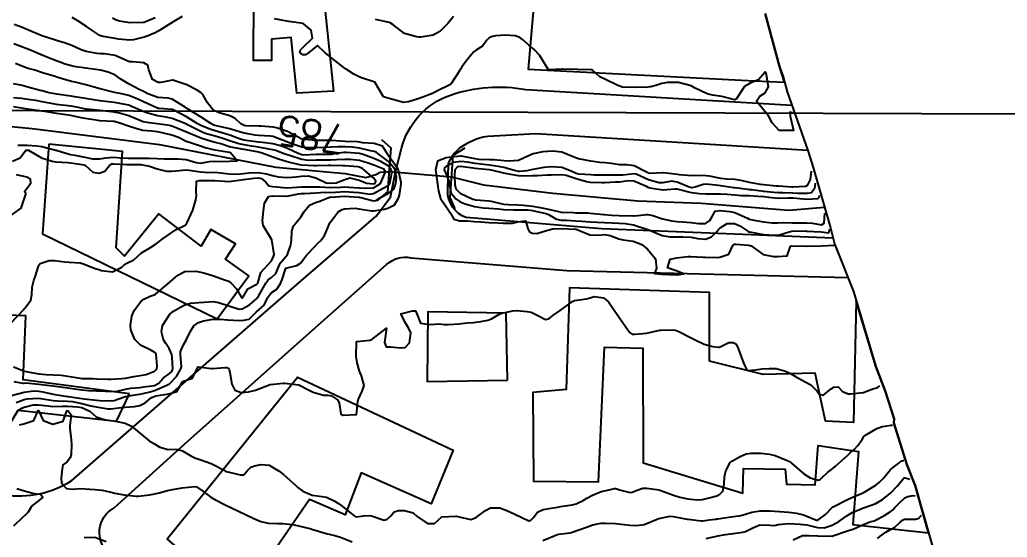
# Model space of a CAD drawing. Header units: metres. Extents: x 307586 to 320046, y 7427249 to 7434250.
# Drawn here: x 319515.8 to 319652.5, y 7428962.1 to 7429033.7 of the extents above; entities that cross this region are included whole.
import ezdxf
from ezdxf.enums import TextEntityAlignment as Align

# ---------------------------------------------------------------- set-up
doc = ezdxf.new("R2010")
doc.units = ezdxf.units.M
doc.header["$MEASUREMENT"] = 0
doc.linetypes.add('CONTINUO', pattern=[0])
for name, color, linetype in [('Area', 45, 'Continuous'), ('Cotas', 45, 'Continuous'), ('Curvas de Nivel 1m', 11, 'Continuous'), ('Curvas de Nivel 5m', 15, 'Continuous'), ('Edificações', 30, 'Continuous'), ('Hidrografia', 140, 'Continuous'), ('Pontes_Viadutos_Tubos', 190, 'Continuous'), ('TEXTO', 45, 'Continuous'), ('Vias Primárias', 230, 'Continuous')]:
    doc.layers.add(name, color=color, linetype=linetype)
doc.styles.add('Style-STANDARD', font='STANDARD.shx')

msp = doc.modelspace()

# ---------------------------------------------------------------- linework, layer by layer
at = {"layer": 'Area'}
msp.add_polyline3d([(319618.99, 7429034.54, 790.97), (319620.94, 7429027.21, 789.33), (319621.45, 7429025.76, 785.72), (319622, 7429023.71, 786.11), (319624.87, 7429015.59, 789.21), (319625.63, 7429013.23, 785.95), (319628.01, 7429004.9, 787.88), (319628.56, 7429002.67, 785.25), (319631.19, 7428996.06, 785.37), (319634.28, 7428985.7, 788.73), (319635.56, 7428982.33, 790.46), (319636.81, 7428978.43, 790.52), (319636.8, 7428977.92, 793.27), (319638.59, 7428972.15, 792.78), (319639.71, 7428969.25, 795.63), (319643.79, 7428954.93, 794.53)], dxfattribs=at)
at = {"layer": 'Curvas de Nivel 1m', "flags": 128}
for points, elevation in [([(319538.32, 7429034.11), (319537.06, 7429033.37), (319535.05, 7429032.12), (319534.57, 7429031.88), (319533.44, 7429031.42), (319533.17, 7429031.29), (319533.04, 7429031.25), (319531.58, 7429030.9), (319531.03, 7429030.86), (319529.49, 7429031.01), (319529.04, 7429031.09), (319527.13, 7429031.41), (319527.04, 7429031.43), (319526.9, 7429031.49), (319525.79, 7429032.24), (319525.06, 7429032.74), (319523.87, 7429033.53), (319523.07, 7429033.99)], 786), ([(319534.55, 7429033.92), (319533.37, 7429033.42), (319533.15, 7429033.33), (319533.06, 7429033.3), (319532.92, 7429033.28), (319531.06, 7429033.26), (319529.63, 7429033.46), (319529.07, 7429033.66), (319528.65, 7429033.89)], 787), ([(319622.78, 7429020.77), (319622.7, 7429020.81), (319622.39, 7429020.89), (319622.44, 7429020.34), (319622.9, 7429018.34), (319620.9, 7429018.36), (319619.96, 7429019.42), (319619.46, 7429020.38), (319618.93, 7429021), (319617.78, 7429022.4), (319618.25, 7429023.11), (319618.96, 7429023.54), (319619.44, 7429024.39), (319619.11, 7429026.27), (319619.06, 7429026.39), (319618.99, 7429026.46), (319618.94, 7429026.44), (319618.91, 7429026.39), (319618.04, 7429025.34), (319616.98, 7429024.93), (319616.12, 7429024.42), (319614.96, 7429022.69), (319614.79, 7429022.6), (319612.96, 7429023.05), (319611.71, 7429023.23), (319610.96, 7429023.42), (319609.22, 7429024.25), (319608.97, 7429024.39), (319608.73, 7429024.51), (319606.98, 7429025.01), (319605.41, 7429024.98), (319604.98, 7429024.92), (319604.69, 7429024.85), (319603.84, 7429024.57), (319603.15, 7429024.4), (319602.97, 7429024.38), (319602.76, 7429024.37), (319600.97, 7429024.31), (319599.23, 7429024.37), (319598.97, 7429024.43), (319598.51, 7429024.63), (319596.98, 7429025.34), (319596.1, 7429025.78), (319595.08, 7429026.68), (319594.99, 7429026.74), (319594.92, 7429026.75), (319592.99, 7429026.78), (319592.92, 7429026.78), (319590.99, 7429026.83), (319590.9, 7429026.83), (319588.99, 7429026.75), (319587.75, 7429028.76), (319587.03, 7429029.55), (319586.34, 7429030.09), (319585.6, 7429030.79), (319585.05, 7429031.24), (319584.4, 7429031.46), (319583.05, 7429031.55), (319581.68, 7429031.47), (319581.05, 7429031.31), (319580.75, 7429031.15), (319580.47, 7429030.86), (319579.88, 7429030.02), (319579.03, 7429029.5), (319578.65, 7429029.25), (319578.32, 7429028.88), (319577.76, 7429028.14), (319577, 7429027.18), (319576.9, 7429026.99), (319576.86, 7429026.89), (319576.69, 7429026.6), (319575.58, 7429024.91), (319575.26, 7429024.63), (319574.97, 7429024.47), (319573.92, 7429023.96), (319572.95, 7429023.49), (319572.57, 7429023.32), (319571.62, 7429022.96), (319570.94, 7429022.73), (319569.62, 7429022.3), (319568.94, 7429022.23), (319567.27, 7429022.68), (319566.94, 7429022.77), (319566.74, 7429022.81), (319566.17, 7429023.02), (319564.97, 7429025.04), (319562.98, 7429025.68), (319562.04, 7429026.13), (319560.99, 7429026.85), (319560.69, 7429027.09), (319559.01, 7429028.35), (319558.09, 7429029.12), (319557.03, 7429030.13), (319555.84, 7429029.15), (319555.36, 7429028.81), (319555.02, 7429028.81), (319554.6, 7429029.16), (319554.69, 7429029.5), (319555.03, 7429029.9), (319556.32, 7429031.14), (319556.15, 7429032.24), (319555.06, 7429033.16), (319553.07, 7429033.42), (319552.78, 7429033.47), (319551.07, 7429033.78)], 786), ([(319575.86, 7429034.13), (319575.07, 7429033.17), (319574.94, 7429033.04), (319574.83, 7429032.92), (319573.94, 7429032.05), (319573.05, 7429031.56), (319571.35, 7429031.27), (319571.05, 7429031.28), (319570.71, 7429031.31), (319569.05, 7429031.78), (319567.44, 7429033.01), (319567.07, 7429033.24), (319566.75, 7429033.33), (319565.07, 7429033.73)], 787), ([(319514.99, 7428983.63), (319516.24, 7428983.39), (319516.46, 7428983.41), (319516.65, 7428983.42), (319518.46, 7428983.27), (319519.98, 7428983.08), (319520.46, 7428983), (319521.09, 7428982.92), (319522.46, 7428982.76), (319523.37, 7428982.61), (319524.45, 7428982.46), (319525.34, 7428982.39), (319526.45, 7428982.32), (319527.67, 7428982.26), (319528.45, 7428982.22), (319529.29, 7428982.29), (319530.45, 7428982.54), (319531.21, 7428982.68), (319532.46, 7428982.81), (319533, 7428982.87), (319534.46, 7428983.08), (319535.07, 7428983.39), (319535.72, 7428984.13), (319536.48, 7428984.7), (319536.85, 7428985.01), (319536.99, 7428985.37), (319536.94, 7428986.93), (319536.86, 7428987.37), (319536.52, 7428988.19), (319536.04, 7428988.89), (319535.74, 7428989.38), (319535.44, 7428990.5), (319535.59, 7428991.38), (319536.58, 7428992.93), (319537.1, 7428993.36), (319538.06, 7428993.89), (319538.6, 7428994.19), (319539.47, 7428994.47), (319540.6, 7428994.53), (319541.33, 7428994.59), (319542.6, 7428994.69), (319543.35, 7428994.55), (319544.6, 7428994.13), (319546.21, 7428993.63), (319546.59, 7428993.66), (319547.6, 7428994.24), (319548.61, 7428995.07), (319548.69, 7428995.15), (319548.73, 7428995.23), (319548.89, 7428995.5), (319549.89, 7428997.21), (319550.18, 7428997.67), (319550.65, 7428998.03), (319551.27, 7428998.58), (319551.53, 7428999.19), (319551.86, 7429000), (319552.68, 7429000.97), (319552.8, 7429001.06), (319552.87, 7429001.18), (319553.33, 7429002.54), (319553.44, 7429003.17), (319553.46, 7429004.43), (319553.71, 7429005.17), (319554.18, 7429005.73), (319554.75, 7429006.45), (319555.17, 7429007.15), (319555.9, 7429008.01), (319556.77, 7429008.39), (319557.33, 7429008.57), (319558.67, 7429009.11), (319558.76, 7429009.13), (319558.78, 7429009.13), (319558.81, 7429009.13), (319560.78, 7429009.26), (319562.73, 7429009.11), (319562.78, 7429009.11), (319563.04, 7429009.06), (319564.78, 7429008.62), (319565.15, 7429008.67), (319565.66, 7429009.03), (319566.79, 7429009.64), (319567.58, 7429010.22), (319567.86, 7429011), (319567.95, 7429011.86), (319567.72, 7429013), (319566.84, 7429014.06), (319565.55, 7429015.03), (319565.16, 7429015.34), (319564.86, 7429015.44), (319564.38, 7429015.53), (319562.86, 7429015.9), (319561.82, 7429016.03), (319560.86, 7429016.07), (319559.88, 7429016.09), (319558.86, 7429016.03), (319557.99, 7429015.99), (319556.86, 7429015.97), (319555.67, 7429015.95), (319554.86, 7429016.05), (319553.6, 7429016.44), (319552.87, 7429016.75), (319552.56, 7429016.87), (319551.7, 7429017.2), (319550.88, 7429017.51), (319550.51, 7429017.58), (319548.88, 7429017.66), (319548.41, 7429017.71), (319546.88, 7429017.98), (319545.89, 7429018.27), (319544.89, 7429018.57), (319543.24, 7429018.95), (319542.89, 7429019.03), (319542.69, 7429019.1), (319542.27, 7429019.31), (319540.91, 7429020.2), (319539.04, 7429021.35), (319538.92, 7429021.42), (319538.72, 7429021.56), (319536.94, 7429022.67), (319536.37, 7429022.81), (319534.94, 7429022.92), (319533.55, 7429023.41), (319532.95, 7429023.73), (319532.34, 7429024.04), (319530.96, 7429024.74), (319529.83, 7429025.46), (319528.98, 7429026.06), (319528.04, 7429026.42), (319526.98, 7429026.69), (319526.3, 7429026.81), (319524.99, 7429026.96), (319523.3, 7429027.22), (319522.99, 7429027.29), (319522.79, 7429027.34), (319522.12, 7429027.55), (319521.28, 7429027.85), (319521, 7429027.95), (319520.39, 7429028.19), (319519, 7429028.75), (319517.06, 7429029.56), (319517.01, 7429029.58), (319516.99, 7429029.59), (319516.94, 7429029.61), (319515.02, 7429030.35)], 784), ([(319514.98, 7428985.63), (319516.48, 7428985.07), (319517.18, 7428984.9), (319518.48, 7428984.67), (319519.48, 7428984.57), (319520.48, 7428984.55), (319521.54, 7428984.48), (319522.48, 7428984.35), (319523.89, 7428984.11), (319524.47, 7428984.04), (319525.95, 7428984.02), (319526.47, 7428984.01), (319528.02, 7428983.93), (319528.47, 7428983.93), (319529.9, 7428984.02), (319530.47, 7428984.08), (319531.61, 7428984.3), (319532.48, 7428984.43), (319533.31, 7428984.58), (319534.49, 7428985.05), (319534.66, 7428985.23), (319534.78, 7428985.4), (319534.84, 7428985.74), (319534.7, 7428987.4), (319534.64, 7428987.53), (319534.52, 7428987.65), (319533.98, 7428987.94), (319532.53, 7428988.64), (319531.77, 7428989.43), (319531.21, 7428990.78), (319531.13, 7428991.43), (319531.34, 7428992.67), (319531.68, 7428993.43), (319532.05, 7428993.97), (319532.6, 7428994.7), (319532.99, 7428995.03), (319533.88, 7428995.41), (319534.43, 7428995.59), (319534.62, 7428995.69), (319536.58, 7428997.37), (319536.63, 7428997.42), (319537.69, 7428998.31), (319538.65, 7428998.82), (319540.2, 7428998.88), (319540.65, 7428998.8), (319541.31, 7428998.65), (319542.64, 7428998.24), (319544.3, 7428997.62), (319544.64, 7428997.53), (319544.82, 7428997.46), (319545.05, 7428997.27), (319545.81, 7428996.44), (319546.49, 7428995.25), (319546.61, 7428995.18), (319546.67, 7428995.19), (319546.71, 7428995.25), (319547.4, 7428996.46), (319548.63, 7428997.07), (319548.75, 7428997.23), (319549.2, 7428998.68), (319549.63, 7428999.22), (319550.67, 7429000.31), (319550.95, 7429000.93), (319551.01, 7429001.2), (319550.7, 7429003.2), (319549.53, 7429005.22), (319549.41, 7429005.89), (319549.55, 7429007.22), (319549.68, 7429008.31), (319550.27, 7429009.21), (319550.78, 7429009.29), (319552.72, 7429009.25), (319552.78, 7429009.25), (319554.38, 7429009.57), (319554.79, 7429009.61), (319555.25, 7429009.62), (319556.79, 7429009.72), (319558.11, 7429009.8), (319558.79, 7429009.79), (319559.52, 7429009.82), (319560.79, 7429009.9), (319562.02, 7429009.83), (319562.79, 7429009.75), (319564.28, 7429009.55), (319564.79, 7429009.63), (319566.13, 7429010.35), (319566.8, 7429010.72), (319566.96, 7429010.85), (319567.03, 7429011.01), (319567.32, 7429012.5), (319567.23, 7429013.01), (319566.83, 7429013.47), (319565.78, 7429014.08), (319564.84, 7429014.47), (319563.36, 7429015.05), (319562.85, 7429015.17), (319561.06, 7429015.29), (319560.86, 7429015.31), (319560.65, 7429015.3), (319559.37, 7429015.1), (319558.93, 7429015.03), (319558.85, 7429015.03), (319556.97, 7429015.01), (319556.85, 7429015.01), (319555.05, 7429014.95), (319554.85, 7429014.98), (319554.36, 7429015.16), (319552.86, 7429015.85), (319551.9, 7429016.23), (319550.87, 7429016.5), (319549.41, 7429016.68), (319548.87, 7429016.74), (319547.15, 7429016.97), (319546.87, 7429017.01), (319546.67, 7429017.05), (319546.09, 7429017.26), (319544.88, 7429017.72), (319544.26, 7429017.91), (319542.88, 7429018.29), (319542.11, 7429018.54), (319540.89, 7429019.06), (319540.39, 7429019.34), (319538.91, 7429020.23), (319537.07, 7429021.22), (319536.92, 7429021.26), (319535.16, 7429021.4), (319534.94, 7429021.41), (319534.9, 7429021.42), (319532.93, 7429022.3), (319532.18, 7429022.67), (319530.94, 7429023.18), (319529.74, 7429023.46), (319528.95, 7429023.61), (319528.75, 7429023.66), (319526.95, 7429024.13), (319526.11, 7429024.34), (319524.96, 7429024.67), (319523.48, 7429025.02), (319522.97, 7429025.14), (319521.55, 7429025.56), (319521.11, 7429025.7), (319520.97, 7429025.74), (319520.73, 7429025.82), (319518.98, 7429026.35), (319517.9, 7429026.68), (319516.99, 7429026.94), (319516.48, 7429027.11), (319515.26, 7429027.64)], 783), ([(319514.56, 7428991.64), (319516.42, 7428993.61), (319516.5, 7428993.7), (319516.59, 7428993.79), (319517.34, 7428994.87), (319517.49, 7428995.6), (319517.55, 7428996.68), (319517.77, 7428997.6), (319518.01, 7428998.23), (319518.42, 7428999.59), (319518.49, 7428999.76), (319518.66, 7428999.94), (319519.89, 7429000.35), (319520.66, 7429000.35), (319522.02, 7429000.19), (319522.66, 7429000.14), (319524.17, 7429000.02), (319524.66, 7428999.92), (319525.67, 7428999.5), (319526.38, 7428999.22), (319526.65, 7428999.16), (319527.13, 7428999), (319528.65, 7428998.8), (319529.97, 7428999.45), (319530.31, 7428999.79), (319530.66, 7429000), (319531.63, 7429000.47), (319532.68, 7429001.42), (319533.93, 7429002.17), (319534.7, 7429002.66), (319535.68, 7429003.39), (319536.25, 7429003.84), (319536.71, 7429004.16), (319537.46, 7429004.63), (319538.73, 7429005.27), (319538.79, 7429005.3), (319538.84, 7429005.35), (319538.99, 7429005.6), (319539.78, 7429007.33), (319540.21, 7429008.77), (319540.28, 7429009.33), (319540.22, 7429009.88), (319540.3, 7429011.34), (319540.71, 7429011.42), (319540.8, 7429011.41), (319540.89, 7429011.41), (319542.8, 7429011.44), (319544.79, 7429011.29), (319546.81, 7429011.57), (319548.28, 7429011.76), (319548.81, 7429011.79), (319549.28, 7429011.7), (319549.88, 7429011.21), (319550.3, 7429010.7), (319550.8, 7429010.6), (319551.42, 7429010.57), (319552.8, 7429010.44), (319553.5, 7429010.47), (319554.8, 7429010.55), (319556.2, 7429010.54), (319556.8, 7429010.57), (319557.36, 7429010.56), (319558.8, 7429010.46), (319560.22, 7429010.51), (319560.8, 7429010.54), (319561.35, 7429010.52), (319562.8, 7429010.42), (319563.5, 7429010.35), (319564.8, 7429010.43), (319565.73, 7429011.03), (319566.44, 7429012.64), (319566.2, 7429013.02), (319564.83, 7429013.55), (319564.03, 7429013.85), (319562.84, 7429014.19), (319561.57, 7429014.36), (319560.84, 7429014.36), (319559.66, 7429014.28), (319558.84, 7429014.26), (319557.7, 7429014.26), (319556.84, 7429014.24), (319555.77, 7429014.22), (319554.84, 7429014.33), (319553.16, 7429014.87), (319552.85, 7429014.98), (319552.29, 7429015.19), (319551.24, 7429015.59), (319550.86, 7429015.69), (319550.29, 7429015.79), (319548.86, 7429016.03), (319547.91, 7429016.19), (319546.86, 7429016.36), (319546.12, 7429016.51), (319544.87, 7429016.91), (319543.8, 7429017.29), (319542.88, 7429017.57), (319541.5, 7429017.94), (319540.88, 7429018.19), (319539.15, 7429019.09), (319538.89, 7429019.21), (319538.57, 7429019.35), (319536.9, 7429020.02), (319536.09, 7429020.2), (319534.91, 7429020.4), (319533.57, 7429020.76), (319532.92, 7429020.97), (319531.83, 7429021.44), (319531.22, 7429021.74), (319530.93, 7429021.85), (319530.42, 7429021.96), (319528.93, 7429022.21), (319528.09, 7429022.32), (319526.93, 7429022.45), (319526.01, 7429022.58), (319524.94, 7429022.78), (319523.45, 7429023.03), (319522.94, 7429023.1), (319522.55, 7429023.16), (319520.94, 7429023.38), (319519.85, 7429023.58), (319518.95, 7429023.82), (319518.64, 7429023.9), (319516.95, 7429024.35), (319515.97, 7429024.62), (319514.96, 7429024.8)], 782), ([(319514.83, 7429014.1), (319515.89, 7429014.57), (319516.66, 7429015.61), (319516.85, 7429015.63), (319517.02, 7429015.61), (319518.84, 7429014.59), (319520.29, 7429014.12), (319520.83, 7429014.02), (319522.48, 7429013.9), (319522.83, 7429013.86), (319524.77, 7429013.58), (319524.82, 7429013.56), (319524.92, 7429013.52), (319525.92, 7429012.6), (319526.81, 7429012.44), (319527.59, 7429012.71), (319528.18, 7429013.48), (319528.58, 7429013.72), (319528.83, 7429013.75), (319530.63, 7429013.64), (319530.83, 7429013.64), (319532.62, 7429013.63), (319532.83, 7429013.62), (319533.77, 7429013.41), (319534.82, 7429013.04), (319536.14, 7429012.71), (319536.82, 7429012.71), (319537.41, 7429012.77), (319538.82, 7429012.91), (319539.29, 7429012.88), (319540.82, 7429012.61), (319542.06, 7429012.56), (319542.82, 7429012.57), (319543.61, 7429012.5), (319544.81, 7429012.35), (319545.87, 7429012.32), (319546.81, 7429012.41), (319547.57, 7429012.49), (319548.82, 7429012.53), (319549.96, 7429012.37), (319550.81, 7429012.12), (319551.58, 7429011.96), (319552.81, 7429011.84), (319554.06, 7429011.92), (319554.81, 7429012.05), (319555.75, 7429012.08), (319556.81, 7429011.82), (319558.24, 7429011.12), (319558.8, 7429011.04), (319559.62, 7429011.1), (319560.81, 7429011.56), (319561.52, 7429011.78), (319562.81, 7429011.5), (319563.84, 7429011.05), (319564.8, 7429010.95), (319565, 7429011.04), (319565.09, 7429011.32), (319564.81, 7429011.77), (319563.29, 7429013.06), (319562.83, 7429013.26), (319562.59, 7429013.3), (319560.83, 7429013.45), (319560.47, 7429013.46), (319558.83, 7429013.5), (319558.44, 7429013.5), (319556.83, 7429013.46), (319556.5, 7429013.46), (319554.83, 7429013.56), (319554.36, 7429013.63), (319552.84, 7429014.02), (319551.64, 7429014.4), (319550.85, 7429014.68), (319549.35, 7429015.23), (319548.85, 7429015.35), (319548.7, 7429015.38), (319546.86, 7429015.71), (319545.52, 7429015.93), (319544.86, 7429016.1), (319543.66, 7429016.5), (319542.87, 7429016.69), (319542.37, 7429016.81), (319540.87, 7429017.3), (319540.79, 7429017.33), (319538.88, 7429018.13), (319537.57, 7429018.68), (319536.89, 7429018.94), (319536.54, 7429019.02), (319534.89, 7429019.26), (319533.75, 7429019.41), (319532.89, 7429019.56), (319532.69, 7429019.63), (319530.91, 7429020.37), (319529.63, 7429020.74), (319528.91, 7429020.88), (319527.32, 7429021.08), (319526.92, 7429021.12), (319525.15, 7429021.29), (319524.92, 7429021.32), (319523.94, 7429021.53), (319522.92, 7429021.71), (319521.27, 7429021.91), (319520.93, 7429021.96), (319520.46, 7429022.04), (319518.93, 7429022.33), (319518.05, 7429022.48), (319516.93, 7429022.65), (319516.07, 7429022.76), (319514.94, 7429022.89)], 781), ([(319625.9, 7429011.04), (319625.8, 7429010.33), (319625.37, 7429009.74), (319624.8, 7429009.61), (319623.5, 7429009.63), (319622.8, 7429009.68), (319621.44, 7429009.71), (319620.8, 7429009.72), (319620.18, 7429009.75), (319618.8, 7429009.92), (319617.07, 7429010.14), (319616.8, 7429010.16), (319616.56, 7429010.17), (319614.8, 7429010.42), (319614.65, 7429010.44), (319612.81, 7429010.71), (319612.52, 7429010.75), (319610.81, 7429010.94), (319610.39, 7429010.9), (319609.3, 7429010.5), (319608.8, 7429010.43), (319608.46, 7429010.51), (319606.81, 7429011.22), (319606.03, 7429011.32), (319604.81, 7429011.11), (319604.26, 7429011.12), (319602.82, 7429011.54), (319601.14, 7429012.29), (319600.83, 7429012.36), (319599.26, 7429012.19), (319598.83, 7429012.15), (319597.32, 7429012.15), (319596.83, 7429012.15), (319595.32, 7429012.18), (319594.83, 7429012.2), (319593.2, 7429012.32), (319592.83, 7429012.41), (319592.11, 7429012.71), (319590.84, 7429013.24), (319589.43, 7429013.33), (319588.84, 7429013.29), (319588.34, 7429013.25), (319586.83, 7429012.96), (319585.98, 7429012.78), (319584.97, 7429012.66), (319584.83, 7429012.67), (319584.27, 7429012.81), (319582.83, 7429013.23), (319582.32, 7429013.33), (319580.83, 7429013.57), (319580.05, 7429013.64), (319578.84, 7429013.77), (319577.77, 7429013.95), (319576.84, 7429014.06), (319575.84, 7429013.9), (319574.83, 7429013.36), (319574.58, 7429013.17), (319574.55, 7429012.92), (319574.82, 7429012.3), (319575.21, 7429011.32), (319575.26, 7429010.91), (319575.54, 7429009.66), (319576.15, 7429008.9), (319576.78, 7429008.48), (319577.45, 7429008.21), (319578.77, 7429007.84), (319579.96, 7429007.66), (319580.76, 7429007.62), (319582.09, 7429007.5), (319582.76, 7429007.43), (319584.18, 7429007.39), (319584.76, 7429007.39), (319586.16, 7429007.38), (319586.76, 7429007.3), (319588.64, 7429006.87), (319588.75, 7429006.84), (319588.98, 7429006.75), (319590.09, 7429006.07), (319590.75, 7429005.95), (319591.53, 7429005.93), (319592.74, 7429005.86), (319593.62, 7429005.81), (319594.74, 7429005.73), (319595.75, 7429005.67), (319596.74, 7429005.64), (319597.8, 7429005.58), (319598.74, 7429005.52), (319599.61, 7429005.48), (319600.74, 7429005.31), (319602.6, 7429004.71), (319602.73, 7429004.67), (319602.97, 7429004.58), (319604.73, 7429003.82), (319605.81, 7429003.63), (319606.72, 7429003.65), (319607.59, 7429003.65), (319608.72, 7429003.58), (319609.64, 7429003.42), (319610.72, 7429003.31), (319611.55, 7429003.65), (319612.38, 7429004.46), (319612.54, 7429004.66), (319612.74, 7429004.87), (319613.73, 7429005.46), (319614.74, 7429005.46), (319615.46, 7429005.15), (319616.59, 7429004.41), (319616.67, 7429004.35), (319616.73, 7429004.33), (319616.83, 7429004.31), (319618.73, 7429003.95), (319620.22, 7429003.86), (319620.73, 7429003.88), (319621.12, 7429003.96), (319622.31, 7429004.34), (319622.65, 7429004.43), (319622.73, 7429004.43), (319624.61, 7429004.45), (319624.73, 7429004.44), (319626.71, 7429004.31), (319626.73, 7429004.31), (319627.77, 7429004.2), (319627.92, 7429004.74)], 784), ([(319626.44, 7429009.34), (319626.41, 7429009.07), (319626.2, 7429008.89), (319624.79, 7429008.8), (319624.29, 7429008.83), (319622.79, 7429008.99), (319622.13, 7429009), (319620.79, 7429008.95), (319619.48, 7429009.07), (319618.79, 7429009.16), (319617.95, 7429009.24), (319616.79, 7429009.29), (319615.68, 7429009.32), (319614.79, 7429009.41), (319613.73, 7429009.51), (319612.79, 7429009.56), (319611.72, 7429009.54), (319610.79, 7429009.55), (319609.9, 7429009.6), (319608.79, 7429009.71), (319607.18, 7429010.15), (319606.8, 7429010.24), (319606.47, 7429010.21), (319604.8, 7429010.08), (319603, 7429010.38), (319602.8, 7429010.46), (319602.57, 7429010.58), (319600.81, 7429011.35), (319600.02, 7429011.4), (319598.81, 7429011.22), (319598.27, 7429011.18), (319596.81, 7429011.1), (319596.37, 7429011.1), (319594.81, 7429011.15), (319594.25, 7429011.25), (319592.82, 7429011.68), (319591.42, 7429012.12), (319590.83, 7429012.21), (319589.39, 7429012.17), (319588.82, 7429012.15), (319587.49, 7429012.1), (319586.82, 7429012.08), (319585.59, 7429012.02), (319584.82, 7429012.08), (319583.28, 7429012.36), (319582.82, 7429012.45), (319581.09, 7429012.84), (319580.82, 7429012.89), (319580.76, 7429012.9), (319578.83, 7429013.09), (319578.57, 7429013.13), (319576.83, 7429013.39), (319576.4, 7429013.33), (319576.01, 7429012.9), (319576, 7429012.09), (319576.01, 7429010.9), (319576.15, 7429010.26), (319576.79, 7429009.69), (319578.53, 7429008.87), (319578.78, 7429008.78), (319578.89, 7429008.76), (319580.78, 7429008.6), (319581.07, 7429008.55), (319582.77, 7429008.18), (319583.48, 7429008.1), (319584.77, 7429008.06), (319585.54, 7429008.02), (319586.77, 7429007.88), (319587.83, 7429007.7), (319588.76, 7429007.53), (319590.36, 7429007.13), (319590.76, 7429007.06), (319592.47, 7429006.99), (319592.76, 7429006.98), (319594.5, 7429006.94), (319594.76, 7429006.93), (319596.67, 7429006.73), (319596.75, 7429006.73), (319597.72, 7429006.64), (319598.75, 7429006.58), (319600.7, 7429006.54), (319600.75, 7429006.54), (319600.82, 7429006.53), (319601.35, 7429006.59), (319602.58, 7429006.75), (319602.76, 7429006.75), (319603.42, 7429006.57), (319604.75, 7429006.12), (319606.04, 7429005.83), (319606.75, 7429005.76), (319607.55, 7429005.72), (319608.74, 7429005.62), (319609.74, 7429005.49), (319610.74, 7429005.5), (319611.34, 7429005.88), (319611.66, 7429006.47), (319612.05, 7429007.19), (319612.77, 7429007.28), (319614.07, 7429007.14), (319614.76, 7429007), (319616.13, 7429006.42), (319616.54, 7429006.2), (319616.75, 7429006.09), (319617.18, 7429005.97), (319618.75, 7429005.7), (319619.94, 7429005.57), (319620.75, 7429005.59), (319621.46, 7429005.64), (319622.75, 7429005.59), (319623.52, 7429005.56), (319624.75, 7429005.56), (319625.54, 7429005.51), (319626.75, 7429005.32), (319627.12, 7429005.55), (319627.22, 7429006.93)], 783), ([(319514.74, 7429006.66), (319516.01, 7429007.62), (319516.68, 7429009.52), (319516.66, 7429009.61), (319516.48, 7429009.91), (319516.78, 7429010.26), (319517.35, 7429011.05), (319517.3, 7429011.61), (319516.81, 7429011.9), (319515.39, 7429012.21)], 781), ([(319515.34, 7428980.71), (319516.44, 7428981.14), (319516.83, 7428981.21), (319518.44, 7428981.3), (319518.76, 7428981.26), (319520.43, 7428980.97), (319521.06, 7428980.93), (319522.43, 7428980.88), (319523.14, 7428980.83), (319524.43, 7428980.59), (319525.66, 7428980.27), (319526.42, 7428980.1), (319528.05, 7428979.85), (319528.42, 7428979.83), (319529.86, 7428980.01), (319530.42, 7428980.08), (319531.69, 7428980.16), (319532.43, 7428980.28), (319533.2, 7428980.65), (319534.08, 7428981.4), (319534.34, 7428981.51), (319534.44, 7428981.54), (319534.66, 7428981.62), (319536.45, 7428981.91), (319537.58, 7428982.23), (319538.21, 7428983.35), (319538.3, 7428983.52), (319538.47, 7428983.65), (319539.71, 7428984.09), (319540.32, 7428985.32), (319540.5, 7428985.66), (319542.38, 7428985.42), (319542.49, 7428985.4), (319544.23, 7428985.55), (319544.5, 7428985.55), (319544.69, 7428985.47), (319544.81, 7428985.28), (319544.91, 7428984.86), (319545.19, 7428983.27), (319545.61, 7428982.42), (319546.45, 7428982.11), (319547.48, 7428982.21), (319548.45, 7428982.41), (319550.46, 7428983.2), (319552.27, 7428983.37), (319552.47, 7428983.37), (319554.46, 7428983.16), (319555.78, 7428982.46), (319556.45, 7428982.15), (319557.84, 7428981.72), (319558.45, 7428981.71), (319558.98, 7428981.64), (319559.78, 7428981.09), (319560.01, 7428980.66), (319560.27, 7428979.08), (319560.42, 7428978.97), (319560.55, 7428978.95), (319562.42, 7428979.06), (319562.63, 7428980.87), (319562.66, 7428981.06), (319563.21, 7428982.3), (319563.5, 7428983.05), (319563.12, 7428984.41), (319562.82, 7428985.06), (319562.5, 7428986.19), (319562.39, 7428987.06), (319562.39, 7428987.18), (319562.42, 7428989.06), (319562.47, 7428989.14), (319562.54, 7428989.17), (319564.26, 7428989.33), (319564.55, 7428989.43), (319566.56, 7428991.01), (319566.29, 7428989.01), (319566.53, 7428988.42), (319567.13, 7428988.41), (319568.53, 7428988.27), (319569.18, 7428988.33), (319569.74, 7428988.97), (319569.93, 7428990.34), (319569.69, 7428990.97), (319569.24, 7428991.65), (319568.58, 7428992.99), (319570.17, 7428993.38), (319570.59, 7428993.38), (319570.77, 7428992.96), (319571.29, 7428991.67), (319572.57, 7428991.5), (319573.91, 7428991.58), (319574.57, 7428991.52), (319575.15, 7428991.49), (319576.57, 7428991.59), (319577.73, 7428991.72), (319578.57, 7428991.79), (319579.63, 7428991.91), (319580.58, 7428992.09), (319581.11, 7428992.3), (319582.02, 7428992.83), (319582.39, 7428993.02), (319582.59, 7428993.07), (319584, 7428993.4), (319584.59, 7428993.44), (319586.06, 7428993.31), (319586.59, 7428993.22), (319587.5, 7428992.76), (319588.58, 7428992.2), (319589.05, 7428992.28), (319589.61, 7428992.73), (319590.6, 7428993.44), (319592.33, 7428994.7), (319592.51, 7428994.8), (319592.61, 7428994.83), (319594.24, 7428995.06), (319594.62, 7428995.16), (319595.31, 7428995.36), (319596.62, 7428995.21), (319597.31, 7428994.64), (319598.59, 7428992.76), (319598.64, 7428992.68), (319598.68, 7428992.63), (319598.9, 7428992.31), (319600.08, 7428990.61), (319600.3, 7428990.34), (319600.56, 7428990.18), (319600.99, 7428990.16), (319602.56, 7428990.32), (319602.78, 7428990.36), (319603.76, 7428990.57), (319604.42, 7428990.71), (319604.57, 7428990.73), (319606.31, 7428990.79), (319606.57, 7428990.73), (319607.05, 7428990.53), (319608.56, 7428989.76), (319609.37, 7428989.32), (319610.55, 7428988.79), (319611.75, 7428988.47), (319612.54, 7428988.37), (319612.63, 7428988.37), (319612.83, 7428988.46), (319613.97, 7428989.03), (319614.55, 7428989.03), (319614.94, 7428988.83), (319615.17, 7428988.43), (319615.5, 7428987.45), (319615.9, 7428986.42), (319616.05, 7428985.96), (319616.5, 7428985.13), (319617.65, 7428985.25), (319618.5, 7428985.35), (319619.54, 7428985.41), (319620.5, 7428985.4), (319621.79, 7428985.05), (319622.5, 7428984.74), (319623.17, 7428984.33), (319624.49, 7428983.55), (319625.31, 7428983.14), (319626.15, 7428982.29), (319626.47, 7428981.86), (319627.04, 7428981.71), (319627.7, 7428982.28), (319628.13, 7428982.62), (319628.48, 7428982.85), (319629.1, 7428982.88), (319629.66, 7428982.25), (319630.47, 7428981.91), (319630.8, 7428981.9), (319632.47, 7428982.09), (319632.58, 7428982.11), (319632.92, 7428982.22), (319634.03, 7428982.65), (319634.48, 7428982.76), (319634.86, 7428983.04)], 786), ([(319515.62, 7428979.62), (319516.11, 7428979.92), (319516.42, 7428980.05), (319517.66, 7428980.37), (319518.43, 7428980.41), (319519.75, 7428980.24), (319520.42, 7428980.18), (319521.75, 7428980.22), (319522.42, 7428980.22), (319523.83, 7428980.12), (319524.42, 7428980), (319525.53, 7428979.5), (319526, 7428979.08), (319526.41, 7428978.73), (319527.5, 7428978.38), (319528.4, 7428978.2), (319529.07, 7428978.13), (319530.4, 7428977.87), (319531.31, 7428977.43), (319532.38, 7428976.51), (319533.75, 7428975.41), (319534.37, 7428975.02), (319535.2, 7428974.55), (319536.36, 7428974.23), (319537.44, 7428974.27), (319538.35, 7428974.01), (319539.51, 7428973.33), (319540.07, 7428973.06), (319540.34, 7428972.96), (319540.87, 7428972.78), (319542.33, 7428972.27), (319544.22, 7428971.28), (319544.32, 7428971.22), (319544.43, 7428971.17), (319546.31, 7428970.7), (319546.85, 7428970.71), (319547.29, 7428971.24), (319547.79, 7428971.78), (319548.33, 7428971.95), (319549.24, 7428972.13), (319550.33, 7428972.04), (319551.74, 7428971.19), (319552.32, 7428970.73), (319554.07, 7428969.16), (319554.3, 7428968.96), (319555, 7428968.44), (319556.28, 7428967.89), (319557.68, 7428967.72), (319558.28, 7428967.59), (319559.35, 7428967.09), (319559.93, 7428966.74), (319560.27, 7428966.5), (319562.05, 7428965.06), (319562.25, 7428964.92), (319562.43, 7428964.88), (319563.41, 7428965.04), (319564.25, 7428965.09), (319564.49, 7428965.03), (319566.24, 7428964.43), (319566.69, 7428964.56), (319567.11, 7428965), (319567.66, 7428965.6), (319568.26, 7428965.76), (319569.07, 7428965.79), (319570.26, 7428965.43), (319570.8, 7428964.95), (319572.24, 7428963.99), (319573.2, 7428963.97), (319574.25, 7428964.91), (319576.16, 7428964.99), (319576.25, 7428964.99), (319576.61, 7428964.89), (319578.25, 7428964.54), (319578.52, 7428964.6), (319579.02, 7428964.86), (319580.26, 7428965.75), (319580.96, 7428966.13), (319582.27, 7428966.12), (319583.21, 7428965.75), (319584.26, 7428965.29), (319585.29, 7428964.78), (319586.25, 7428964.36), (319586.57, 7428964.44), (319586.86, 7428964.76), (319587.49, 7428965.53), (319588.26, 7428965.89), (319589.66, 7428966.13), (319590.27, 7428966.25), (319590.66, 7428966.32), (319592.27, 7428966.55), (319592.84, 7428966.69), (319593.79, 7428967.17), (319594.28, 7428967.46), (319595.08, 7428967.88), (319596.3, 7428968.41), (319596.49, 7428968.46), (319597.4, 7428968.64), (319598.14, 7428968.8), (319598.3, 7428968.8), (319598.43, 7428968.76), (319598.82, 7428968.62), (319600.3, 7428968.27), (319600.59, 7428968.3), (319601.27, 7428968.59), (319602.03, 7428968.86), (319602.31, 7428968.88), (319602.58, 7428968.85), (319604.3, 7428968.62), (319604.52, 7428968.55), (319606.29, 7428967.89), (319607.18, 7428967.63), (319608.29, 7428967.38), (319609.55, 7428967.23), (319610.29, 7428967.31), (319611.22, 7428967.54), (319612.29, 7428967.82), (319612.72, 7428968.03), (319613.12, 7428968.45), (319613.31, 7428969.44), (319613.37, 7428970.44), (319613.52, 7428971.26), (319614.14, 7428972.43), (319614.35, 7428972.61), (319615.53, 7428973.25), (319616.36, 7428973.61), (319617.05, 7428973.72), (319618.37, 7428973.68), (319619.56, 7428973.57), (319620.36, 7428973.39), (319621.95, 7428972.75), (319622.36, 7428972.57), (319622.49, 7428972.47), (319622.63, 7428972.34), (319624.33, 7428970.85), (319625.21, 7428970.3), (319626.32, 7428969.95), (319626.57, 7428970.04), (319626.82, 7428970.29), (319627.6, 7428971.01), (319628.34, 7428971.6), (319628.72, 7428971.9), (319629.12, 7428972.26), (319630.36, 7428973.4), (319630.8, 7428973.8), (319631.28, 7428974.23), (319631.82, 7428974.78), (319632.39, 7428975.58), (319632.63, 7428975.99), (319632.85, 7428976.21), (319634.41, 7428977.12), (319635.21, 7428977.39), (319636.42, 7428977.59), (319636.61, 7428977.58)], 787), ([(319515.79, 7428977.62), (319516.39, 7428977.77), (319517.78, 7428978.21), (319518.39, 7428979.59), (319518.44, 7428979.59), (319519.06, 7428978.24), (319520.39, 7428977.71), (319521.84, 7428978.11), (319522.35, 7428979.54), (319522.4, 7428979.55), (319522.54, 7428979.54), (319522.95, 7428978.99), (319522.77, 7428977.54), (319522.75, 7428977.17), (319522.96, 7428975.53), (319523, 7428974.89), (319522.95, 7428973.53), (319522.82, 7428973.05), (319522.33, 7428972.45), (319521.79, 7428972.09), (319521.7, 7428971.55), (319521.55, 7428970.3), (319521.62, 7428969.55), (319522.29, 7428968.8), (319523.1, 7428968.71), (319524.29, 7428968.82), (319525.52, 7428968.74), (319526.28, 7428968.66), (319527.2, 7428968.57), (319528.28, 7428968.35), (319528.98, 7428968.16), (319530.28, 7428967.94), (319531.94, 7428967.76), (319532.28, 7428967.76), (319533.76, 7428967.92), (319534.28, 7428968.01), (319535.11, 7428968.22), (319536.28, 7428968.52), (319536.97, 7428968.68), (319538.29, 7428968.9), (319540.04, 7428969.07), (319540.29, 7428969.02), (319541.17, 7428968.42), (319542.28, 7428967.61), (319542.8, 7428967.29), (319544.27, 7428966.57), (319545.14, 7428966.15), (319546.26, 7428965.59), (319546.98, 7428965.24), (319548.24, 7428964.65), (319549.2, 7428964.26), (319550.24, 7428964.02), (319551.43, 7428963.99), (319552.23, 7428963.99), (319553.57, 7428963.83), (319554.23, 7428963.68), (319556.13, 7428963.22), (319556.22, 7428963.19), (319556.39, 7428963.13), (319558.22, 7428962.58), (319559.41, 7428962.29), (319560.21, 7428962.07), (319561.84, 7428961.43)], 788), ([(319588.21, 7428961.63), (319589.76, 7428962.27), (319590.22, 7428962.43), (319590.44, 7428962.49), (319591.95, 7428962.7), (319592.2, 7428962.73), (319592.23, 7428962.74), (319592.29, 7428962.76), (319594.24, 7428963.45), (319595.13, 7428963.77), (319596.25, 7428964.01), (319596.86, 7428964.03), (319598.25, 7428963.99), (319599.47, 7428963.84), (319600.24, 7428963.73), (319601.17, 7428963.67), (319602.25, 7428963.82), (319604.02, 7428964.55), (319604.25, 7428964.64), (319605.82, 7428964.97), (319606.26, 7428964.94), (319608.19, 7428964.57), (319608.25, 7428964.56), (319608.3, 7428964.55), (319608.71, 7428964.5), (319610.11, 7428964.34), (319610.25, 7428964.34), (319610.37, 7428964.36), (319611.23, 7428964.47), (319612.13, 7428964.59), (319612.25, 7428964.6), (319612.42, 7428964.63), (319614.26, 7428964.9), (319615.59, 7428965.08), (319616.26, 7428965.24), (319617.15, 7428965.52), (319618.27, 7428965.7), (319619.59, 7428965.7), (319620.27, 7428965.67), (319620.97, 7428965.65), (319622.26, 7428965.54), (319623.33, 7428965.39), (319624.26, 7428965.16), (319626.1, 7428964.44), (319626.25, 7428964.44), (319627.34, 7428965.2), (319628.27, 7428966.19), (319628.37, 7428966.27), (319630.29, 7428967.26), (319630.96, 7428967.57), (319632.3, 7428968.11), (319632.53, 7428968.22), (319634.31, 7428969.29), (319634.82, 7428969.68), (319635.31, 7428970.18), (319635.75, 7428970.75), (319636.34, 7428971.46), (319636.73, 7428971.78), (319637.3, 7428972.16), (319637.9, 7428972.62), (319638.09, 7428972.7), (319638.18, 7428972.69)], 788), ([(319610.79, 7428961.91), (319612.23, 7428962.22), (319612.43, 7428962.26), (319613.49, 7428962.44), (319614.23, 7428962.55), (319615.89, 7428962.76), (319616.24, 7428962.85), (319617.27, 7428963.37), (319618.25, 7428963.8), (319619.6, 7428963.73), (319620.25, 7428963.71), (319620.79, 7428963.81), (319622.25, 7428963.96), (319623.8, 7428963.87), (319624.25, 7428963.85), (319624.76, 7428963.79), (319626.24, 7428963.41), (319627.14, 7428963.39), (319628.25, 7428963.76), (319629.16, 7428964.26), (319630.26, 7428965.02), (319631.03, 7428965.47), (319632.28, 7428966.02), (319632.43, 7428966.07), (319632.88, 7428966.21), (319634.29, 7428966.73), (319635.21, 7428967.27), (319636.3, 7428968.17), (319637.28, 7428969.2), (319638.09, 7428970.15), (319638.2, 7428970.27), (319638.33, 7428970.3), (319639.01, 7428970.1)], 789), ([(319515.01, 7428963.63), (319516.24, 7428964.85), (319516.65, 7428965.2), (319517.05, 7428965.6), (319517.5, 7428966.36), (319518.27, 7428966.99), (319519, 7428967.58), (319518.68, 7428967.99), (319518.28, 7428968.05), (319517.8, 7428968.07), (319516.28, 7428968.5), (319515.44, 7428968.78)], 788), ([(319634.52, 7428961.9), (319634.86, 7428962.18), (319635.66, 7428962.75), (319636.24, 7428963.07), (319636.93, 7428963.48), (319637.66, 7428964.16), (319637.96, 7428964.45), (319638.26, 7428964.59), (319639.83, 7428964.55), (319640.26, 7428964.7), (319640.6, 7428965.13)], 791), ([(319524.73, 7428962.04), (319526.21, 7428962.07), (319527.79, 7428961.47)], 789)]:
    msp.add_lwpolyline(points, dxfattribs=dict(at, elevation=elevation))
at = {"layer": 'Curvas de Nivel 5m', "flags": 128}
for points, elevation in [([(319514.52, 7428981.64), (319516.45, 7428982.16), (319517.74, 7428982.31), (319518.45, 7428982.27), (319519.04, 7428982.17), (319520.45, 7428981.85), (319522.42, 7428981.56), (319522.44, 7428981.56), (319522.58, 7428981.54), (319524.44, 7428981.26), (319524.73, 7428981.22), (319526.44, 7428981.04), (319526.92, 7428981), (319528.44, 7428980.95), (319528.89, 7428981.01), (319530.17, 7428981.44), (319530.44, 7428981.52), (319532.07, 7428981.8), (319532.45, 7428981.88), (319533.7, 7428982.16), (319534.45, 7428982.38), (319536.27, 7428983.18), (319536.46, 7428983.25), (319536.56, 7428983.28), (319536.66, 7428983.37), (319537.52, 7428984.32), (319538.13, 7428985.35), (319538.19, 7428985.66), (319538.08, 7428987.35), (319538.08, 7428987.79), (319538.53, 7428988.79), (319538.86, 7428989.35), (319539.4, 7428990.49), (319539.92, 7428991.33), (319540.57, 7428991.79), (319541.27, 7428992.01), (319542.57, 7428992.23), (319543.52, 7428992.24), (319544.57, 7428992.17), (319545.42, 7428992.12), (319546.57, 7428992.06), (319547.57, 7428992.24), (319548.54, 7428993.23), (319548.56, 7428993.25), (319548.58, 7428993.26), (319549.63, 7428994.18), (319550.11, 7428995.21), (319550.62, 7428995.9), (319551.42, 7428996.39), (319551.9, 7428997.19), (319552.12, 7428997.71), (319552.58, 7428999.18), (319552.6, 7428999.24), (319552.66, 7428999.29), (319554.17, 7428999.66), (319554.67, 7429000.01), (319555.54, 7429001.15), (319556.7, 7429002.36), (319557.09, 7429002.74), (319557.49, 7429003.12), (319558.01, 7429003.82), (319558.57, 7429005.11), (319558.61, 7429005.23), (319558.74, 7429005.56), (319559.87, 7429007.09), (319560.45, 7429007.4), (319560.76, 7429007.5), (319562.23, 7429007.6), (319562.76, 7429007.52), (319564.55, 7429007.25), (319564.76, 7429007.24), (319566.3, 7429007.48), (319566.76, 7429007.61), (319567.7, 7429008.07), (319568.22, 7429009), (319568.37, 7429009.41), (319568.62, 7429010.99), (319568.62, 7429011.17), (319568.2, 7429013), (319566.85, 7429014.86), (319566.74, 7429015.01), (319566.01, 7429016.17), (319564.87, 7429016.56), (319563.27, 7429016.66), (319562.87, 7429016.72), (319562.57, 7429016.76), (319560.87, 7429016.84), (319559.02, 7429016.96), (319558.87, 7429016.97), (319557.01, 7429016.99), (319556.87, 7429016.99), (319556.73, 7429016.99), (319554.87, 7429017.15), (319554.85, 7429017.16), (319552.89, 7429018.23), (319551.36, 7429018.74), (319550.9, 7429018.82), (319549.19, 7429018.94), (319548.9, 7429018.94), (319547.13, 7429019.01), (319546.9, 7429019.05), (319546.42, 7429019.26), (319545.65, 7429020.01), (319544.91, 7429020.37), (319543.4, 7429020.81), (319542.92, 7429021.01), (319542.49, 7429021.31), (319541.82, 7429022.2), (319541.15, 7429023.33), (319540.95, 7429023.58), (319540.3, 7429023.99), (319538.96, 7429024.66), (319537.02, 7429025.32), (319536.97, 7429025.32), (319535.37, 7429024.99), (319534.97, 7429025), (319534.21, 7429025.41), (319533.67, 7429026.73), (319533.55, 7429027.41), (319533, 7429027.71), (319531.42, 7429027.86), (319531, 7429027.87), (319530.35, 7429028.11), (319529.01, 7429028.72), (319527.54, 7429028.96), (319527.01, 7429028.97), (319526.52, 7429029.01), (319525.01, 7429029.3), (319524.34, 7429029.53), (319523.02, 7429030.13), (319522.15, 7429030.42), (319521.03, 7429030.76), (319519.33, 7429031.3), (319519.04, 7429031.4), (319518.57, 7429031.59), (319517.05, 7429032.22), (319516.06, 7429032.63), (319515.06, 7429033.03)], 785), ([(319515.56, 7429016.33), (319516.86, 7429016.34), (319518.21, 7429016.24), (319518.86, 7429016.13), (319520.81, 7429015.62), (319520.85, 7429015.61), (319520.89, 7429015.61), (319521, 7429015.57), (319522.85, 7429015.05), (319523.45, 7429014.93), (319524.84, 7429014.68), (319525.9, 7429014.45), (319526.84, 7429014.41), (319527.75, 7429014.57), (319528.84, 7429014.64), (319529.72, 7429014.58), (319530.84, 7429014.5), (319531.77, 7429014.51), (319532.84, 7429014.54), (319533.74, 7429014.51), (319534.84, 7429014.46), (319535.81, 7429014.41), (319536.84, 7429014.41), (319537.75, 7429014.45), (319538.84, 7429014.32), (319540.23, 7429013.93), (319540.83, 7429013.84), (319542.09, 7429014.05), (319542.84, 7429014.12), (319544.08, 7429014.05), (319544.84, 7429014.09), (319545.93, 7429014.17), (319545, 7429015.28), (319544.87, 7429015.3), (319544.85, 7429015.31), (319544.82, 7429015.31), (319542.86, 7429015.65), (319541.5, 7429015.96), (319540.86, 7429016.17), (319539.6, 7429016.61), (319538.87, 7429016.85), (319537.78, 7429017.36), (319536.88, 7429017.72), (319535.54, 7429018.05), (319534.88, 7429018.15), (319534.04, 7429018.25), (319532.88, 7429018.37), (319532.01, 7429018.56), (319530.89, 7429018.96), (319529.39, 7429019.47), (319528.89, 7429019.59), (319528.75, 7429019.61), (319526.9, 7429019.69), (319526.67, 7429019.72), (319524.9, 7429019.99), (319524.32, 7429020.11), (319522.91, 7429020.42), (319521.89, 7429020.58), (319520.91, 7429020.72), (319519.57, 7429020.92), (319518.91, 7429021.01), (319517.28, 7429021.24), (319516.92, 7429021.3), (319514.96, 7429021.61)], 780), ([(319625.36, 7429012.74), (319625.2, 7429011.57), (319624.81, 7429010.74), (319624.54, 7429010.59), (319622.81, 7429010.5), (319622.65, 7429010.5), (319620.81, 7429010.64), (319620.5, 7429010.67), (319618.81, 7429010.84), (319618.32, 7429010.89), (319616.81, 7429011.17), (319615.84, 7429011.4), (319614.82, 7429011.56), (319613.64, 7429011.63), (319612.82, 7429011.73), (319611.26, 7429012.04), (319610.83, 7429012.1), (319609.22, 7429012.11), (319608.83, 7429012.09), (319607.13, 7429012.23), (319606.83, 7429012.27), (319604.92, 7429012.47), (319604.83, 7429012.47), (319603, 7429012.41), (319602.83, 7429012.44), (319602.57, 7429012.58), (319600.84, 7429013.46), (319599.82, 7429013.59), (319598.84, 7429013.6), (319597.71, 7429013.78), (319596.85, 7429013.88), (319596.12, 7429013.94), (319594.85, 7429014.1), (319593.13, 7429014.42), (319592.85, 7429014.5), (319592.4, 7429014.7), (319590.86, 7429015.35), (319589.63, 7429015.5), (319588.86, 7429015.45), (319588.23, 7429015.39), (319586.86, 7429015.12), (319586.13, 7429014.78), (319584.85, 7429014.21), (319583.56, 7429014.1), (319582.84, 7429014.17), (319581.41, 7429014.27), (319580.84, 7429014.3), (319579.35, 7429014.36), (319578.85, 7429014.41), (319576.96, 7429014.78), (319576.85, 7429014.79), (319575.14, 7429014.62), (319574.85, 7429014.58), (319573.65, 7429014.12), (319573.35, 7429012.93), (319573.45, 7429012.3), (319573.64, 7429010.93), (319573.77, 7429009.95), (319574.04, 7429008.93), (319574.77, 7429007.88), (319575.41, 7429006.91), (319575.91, 7429006.07), (319576.74, 7429005.84), (319577.8, 7429005.83), (319578.74, 7429005.77), (319579.61, 7429005.72), (319580.74, 7429005.64), (319582, 7429005.57), (319582.74, 7429005.52), (319584, 7429005.55), (319584.74, 7429005.73), (319585.83, 7429005.87), (319586.15, 7429004.78), (319586.32, 7429004.37), (319586.73, 7429004.15), (319587.39, 7429004.1), (319588.73, 7429004.52), (319589.61, 7429004.74), (319590.73, 7429004.79), (319592.72, 7429004.71), (319592.81, 7429004.7), (319594.73, 7429003.93), (319595.95, 7429003.89), (319596.73, 7429003.97), (319597.53, 7429003.84), (319598.72, 7429003.36), (319599.31, 7429003.21), (319600.72, 7429003.05), (319601.9, 7429002.59), (319602.7, 7429001.93), (319603.79, 7429000.57), (319603.96, 7428999.28), (319603.64, 7428998.57), (319604.66, 7428998.48), (319604.74, 7428998.48), (319606.66, 7428998.37), (319606.81, 7428998.37), (319607.72, 7428998.52), (319606.67, 7428998.91), (319605.48, 7428999.36), (319605.82, 7429000.54), (319606.51, 7429000.7), (319606.69, 7429000.73), (319608.29, 7429000.92), (319608.69, 7429000.93), (319610.35, 7429000.83), (319610.69, 7429000.8), (319612.37, 7429000.78), (319612.69, 7429000.81), (319613.93, 7429001.22), (319614.48, 7429002.44), (319614.58, 7429002.57), (319614.71, 7429002.63), (319614.9, 7429002.62), (319616.71, 7429002.49), (319617.06, 7429002.41), (319618.69, 7429001.19), (319620.15, 7429000.91), (319620.69, 7429000.9), (319622.02, 7429001.02), (319622.5, 7429002.34), (319622.65, 7429002.4), (319622.71, 7429002.41), (319624.69, 7429002.34), (319624.71, 7429002.34), (319624.73, 7429002.34), (319626.71, 7429002.38), (319628.51, 7429002.48), (319628.61, 7429002.49), (319628.62, 7429002.55)], 785), ([(319622.86, 7428961.69), (319624.16, 7428962.31), (319624.23, 7428962.32), (319625.07, 7428962.3), (319626.23, 7428962.26), (319626.27, 7428962.25), (319628.23, 7428962.22), (319628.27, 7428962.23), (319628.35, 7428962.27), (319630.24, 7428962.9), (319631.24, 7428963.24), (319632.25, 7428963.71), (319633.46, 7428964.2), (319634.08, 7428964.36), (319634.26, 7428964.43), (319635.4, 7428965.05), (319636.27, 7428965.57), (319636.61, 7428965.83), (319636.94, 7428966.16), (319637.59, 7428966.86), (319638.3, 7428967.5), (319638.72, 7428967.72), (319639.44, 7428967.85), (319639.74, 7428967.8)], 790)]:
    msp.add_lwpolyline(points, dxfattribs=dict(at, elevation=elevation))
at = {"layer": 'Edificações'}
for points in [[(319588.16, 7429049.67), (319586.19, 7429026.85), (319617.51, 7429025.21), (319621.64, 7429025.06), (319620.94, 7429027.21), (319618.99, 7429034.54)], [(319557.79, 7429037.59), (319559.25, 7429023.79), (319554.19, 7429023.51), (319553.4, 7429031.2), (319550.65, 7429030.97), (319550.65, 7429028.06), (319548.18, 7429028.06), (319548.24, 7429036.92), (319557.79, 7429037.59)], [(319519.87, 7429016.48), (319518.99, 7429004.03), (319543.14, 7428992.27), (319547.53, 7428998.24), (319544.29, 7429000.56), (319545.68, 7429002.67), (319542.26, 7429004.64), (319540.94, 7429002.36), (319535.06, 7429006.83), (319530.32, 7429000.96), (319529.17, 7429002.1), (319530.05, 7429015.43), (319519.87, 7429016.48)], [(319531.01, 7428981.9), (319516.32, 7428983.87), (319516.68, 7428992.72), (319513.99, 7428992.81), (319513, 7428988.88), (319505.3, 7428989.59), (319504.31, 7428977.69), (319513.9, 7428976.8), (319515.6, 7428979.66), (319529.22, 7428978.14), (319531.01, 7428981.9)], [(319583.31, 7428983.78), (319583.14, 7428993.09), (319572.29, 7428993.26), (319572.21, 7428983.61), (319583.31, 7428983.78)], [(319548.04, 7428951.58), (319536.24, 7428961.83), (319554.28, 7428984.2), (319575.82, 7428974.13), (319572.75, 7428966.7), (319563.08, 7428970.97), (319560.86, 7428965.16), (319555.9, 7428967.3), (319551.37, 7428960.63), (319553, 7428960.21), (319548.04, 7428951.58)]]:
    msp.add_lwpolyline(points, dxfattribs=at)
at = {"layer": 'Edificações', "elevation": 785.8}
msp.add_lwpolyline([(319631.59, 7428994.72), (319631.2, 7428977.96), (319627.34, 7428978.12), (319625.91, 7428984.75), (319618.69, 7428984.58), (319611.29, 7428986.44), (319611.28, 7428995.93), (319591.88, 7428996.6), (319591.45, 7428982.5), (319586.83, 7428982.08), (319586.91, 7428969.84), (319595.9, 7428969.75), (319596.74, 7428988.38), (319602.03, 7428988.21), (319602.11, 7428972.35), (319615.88, 7428968.16), (319615.97, 7428971.6), (319621.76, 7428971.51), (319621.93, 7428969.42), (319625.88, 7428969.33), (319626.33, 7428974.76), (319631.87, 7428973.92), (319631.12, 7428963.85), (319641.59, 7428962.67), (319639.71, 7428969.25), (319638.59, 7428972.15), (319636.8, 7428977.92), (319636.81, 7428978.43), (319635.56, 7428982.33), (319634.28, 7428985.7)], close=True, dxfattribs=at)
at = {"layer": 'Hidrografia'}
for points in [[(319420.65, 7429035.61), (319437.82, 7429033.43), (319463.16, 7429025.59), (319476.93, 7429024.27), (319483.05, 7429021.61), (319486.65, 7429018.32), (319490.73, 7429014.41), (319492.14, 7429014.41), (319493.55, 7429018.01), (319502.64, 7429020.04), (319517.54, 7429018.63), (319535.15, 7429016.43), (319551.26, 7429013.27), (319560.86, 7429012.4), (319563.71, 7429011.85), (319565.08, 7429012.24), (319565.69, 7429012.59), (319565.69, 7429012.59), (319566.93, 7429012.67)], [(319566.93, 7429012.67), (319575.58, 7429011.92), (319580.02, 7429010.84), (319589.6, 7429009.66), (319601.34, 7429008.62), (319610.14, 7429008.3), (319622.24, 7429007.34), (319627.2, 7429007.73)]]:
    msp.add_lwpolyline(points, dxfattribs=at)
at = {"layer": 'Pontes_Viadutos_Tubos'}
for points in [[(319565.88, 7429017.11), (319567.17, 7429015.93), (319566.72, 7429009.86), (319565.23, 7429008.6)], [(319576.08, 7429007.5), (319575.4, 7429009.09), (319575.78, 7429014.94), (319577.45, 7429015.93)]]:
    msp.add_lwpolyline(points, dxfattribs=at)
at = {"layer": 'TEXTO', "linetype": 'CONTINUO'}
msp.add_polyline3d([(319081.6, 7429022.6, 0), (319708.82, 7429020.48, 0)], dxfattribs=at)
at = {"layer": 'Vias Primárias'}
msp.add_lwpolyline([(319236.35, 7429005.79), (319243.51, 7429003.69), (319268.2, 7429001.08), (319323.31, 7428995.1), (319392.24, 7428985.42), (319464.55, 7428974.83), (319513.69, 7428967.92, 0.176635), (319523.05, 7428969.91), (319554.11, 7428997), (319565.13, 7429006.5), (319567.12, 7429009.11), (319567.89, 7429012.8), (319568.66, 7429015.87, -0.25379), (319575.43, 7429023.25, -0.129803), (319585.88, 7429024.02), (319622.65, 7429021.87)], format="xyb", dxfattribs=at)
msp.add_lwpolyline([(319236.35, 7429005.79), (319243.51, 7429003.69), (319268.2, 7429001.08), (319323.31, 7428995.1), (319392.24, 7428985.42), (319464.55, 7428974.83), (319513.69, 7428967.92, 0.176635), (319523.05, 7428969.91), (319554.11, 7428997), (319565.13, 7429006.5), (319567.12, 7429009.11), (319567.89, 7429012.8), (319568.66, 7429015.87, -0.25379), (319575.43, 7429023.25, -0.129803), (319585.88, 7429024.02), (319622.65, 7429021.87)], format="xyb", dxfattribs=at)
for points, elevation in [([(319624.87, 7429015.59), (319587.24, 7429017.9), (319580.6, 7429017.51, 0.095444), (319578.13, 7429016.74, 0.198547), (319575.13, 7429013.85), (319575.01, 7429010.08, 0.330736), (319577.59, 7429006.35), (319596.35, 7429004.77), (319618.21, 7429003.91), (319628.36, 7429003.49)], 789.21), ([(319624.87, 7429015.59), (319587.24, 7429017.9), (319580.6, 7429017.51, 0.095444), (319578.13, 7429016.74, 0.198547), (319575.13, 7429013.85), (319575.01, 7429010.08, 0.330736), (319577.59, 7429006.35), (319596.35, 7429004.77), (319618.21, 7429003.91), (319628.36, 7429003.49)], 789.21), ([(319643.21, 7428928.06), (319609.07, 7428929.39), (319575.47, 7428931.35, -0.124121), (319559.77, 7428936.3), (319536.19, 7428953.12), (319528.23, 7428959.78, -0.531392), (319528.88, 7428966.13), (319538.69, 7428975), (319555.07, 7428989.61), (319566.58, 7428999.81, -0.231358), (319569.95, 7429000.75), (319591.54, 7428998.97), (319630.41, 7428998.03)], 572.41), ([(319643.21, 7428928.06), (319609.07, 7428929.39), (319575.47, 7428931.35, -0.124121), (319559.77, 7428936.3), (319536.19, 7428953.12), (319528.23, 7428959.78, -0.531392), (319528.88, 7428966.13), (319538.69, 7428975), (319555.07, 7428989.61), (319566.58, 7428999.81, -0.231358), (319569.95, 7429000.75), (319591.54, 7428998.97), (319630.41, 7428998.03)], 572.41)]:
    msp.add_lwpolyline(points, format="xyb", dxfattribs=dict(at, elevation=elevation))

# ---------------------------------------------------------------- texts
at = {"layer": 'Cotas', "style": 'Style-STANDARD'}
msp.add_text('785', height=4, rotation=171.4366, dxfattribs=at).set_placement((319556.1, 7429017.79, 785), align=Align.MIDDLE_CENTER)

doc.saveas('drawing.dxf')
